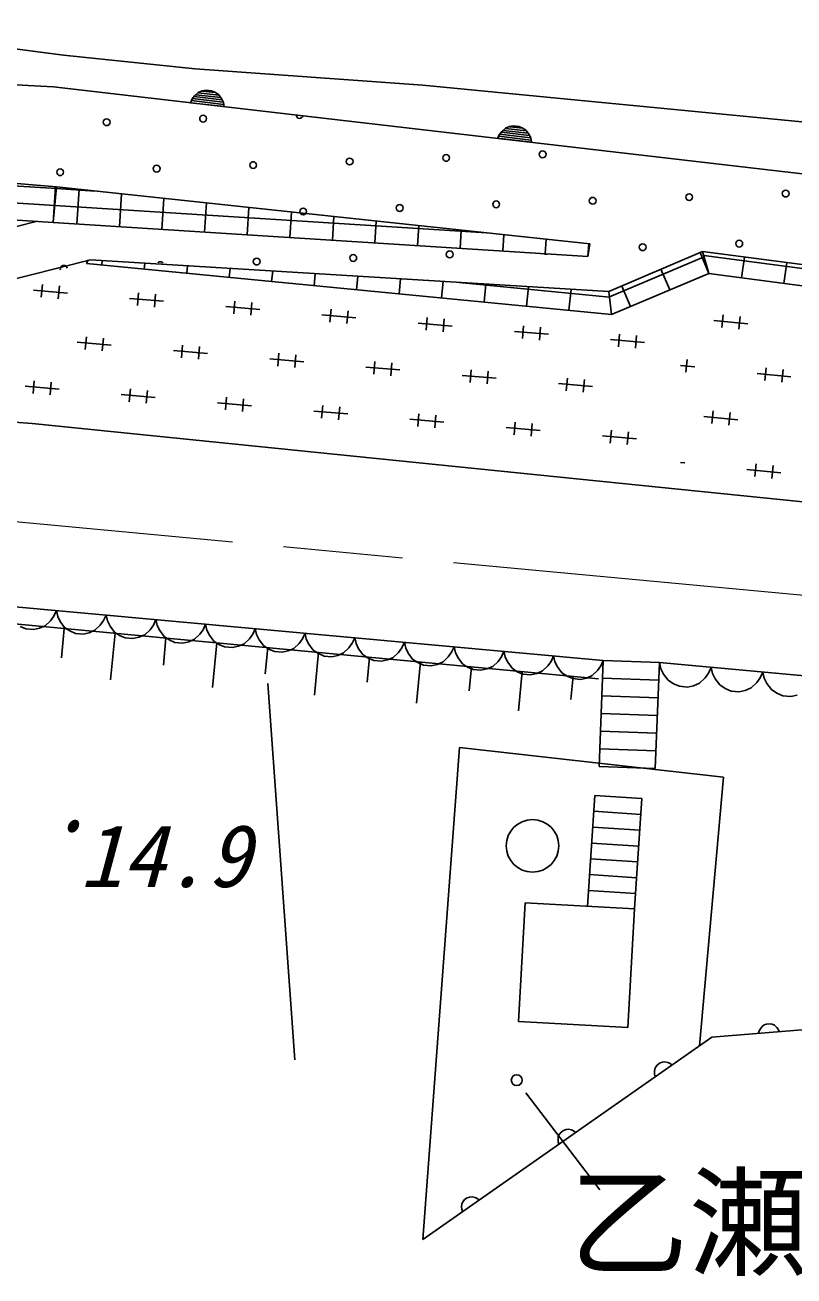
# Model space of a CAD drawing. Units: millimetres, scale not verified. Extents: x 40000 to 680000, y 20000 to 380000.
# Drawn here: x 373868 to 396391, y 276175 to 312822 of the extents above; entities that cross this region are included whole.
import ezdxf
from ezdxf.enums import TextEntityAlignment as Align

# ---------------------------------------------------------------- set-up
doc = ezdxf.new("R2010")
doc.units = ezdxf.units.MM
doc.header["$LTSCALE"] = 1000
doc.linetypes.add('CHAIN', pattern=[18.5, 12, -1.5, 3.5, -1.5])
doc.layers.add('M-BGD', color=7, linetype='Continuous', lineweight=25)
doc.layers.add('M-BMK', color=2, linetype='CHAIN', lineweight=13)
doc.styles.add('ＭＳ ゴシック', font='')
doc.styles.get('ＭＳ ゴシック').set_extended_font_data('MS Gothic')

msp = doc.modelspace()

# ---------------------------------------------------------------- linework, layer by layer
at = {"layer": 'M-BGD'}
for p, q in [((368150, 312822), (374997, 311942)), ((374707, 311012), (355207, 312012)), ((374997, 311942), (378848, 311539)), ((378848, 311539), (385523, 311062)), ((419709, 305789), (374707, 311012)), ((378832, 310747), (378942, 310845)), ((379599, 310696), (378876, 310780)), ((378942, 310845), (379058, 310892)), ((378943, 310835), (379544, 310765)), ((379058, 310892), (379179, 310916)), ((379434, 310841), (379064, 310884)), ((379179, 310916), (379333, 310898)), ((379333, 310898), (379445, 310847)), ((379445, 310847), (379547, 310775)), ((379547, 310775), (379632, 310654)), ((385523, 311062), (398735, 309779)), ((378711, 310547), (378764, 310657)), ((379704, 310432), (378711, 310547)), ((378743, 310607), (379686, 310497)), ((378764, 310657), (378832, 310747)), ((379669, 310562), (378775, 310666)), ((378819, 310724), (379636, 310629)), ((379632, 310654), (379680, 310551)), ((379680, 310551), (379704, 310432)), ((387764, 309612), (387832, 309703)), ((387820, 309679), (388637, 309584)), ((387832, 309703), (387942, 309801)), ((388599, 309651), (387876, 309735)), ((387942, 309801), (388058, 309847)), ((387943, 309790), (388544, 309721)), ((388058, 309847), (388179, 309871)), ((388435, 309796), (388065, 309839)), ((388179, 309871), (388333, 309853)), ((388333, 309853), (388446, 309803)), ((388446, 309803), (388548, 309730)), ((388548, 309730), (388632, 309610)), ((387711, 309503), (387764, 309612)), ((388704, 309387), (387711, 309503)), ((387743, 309562), (388687, 309452)), ((388669, 309517), (387775, 309621)), ((388632, 309610), (388680, 309506)), ((388680, 309506), (388704, 309387)), ((374789, 308030), (360102, 308976)), ((364559, 308966), (374794, 308079)), ((374740, 307532), (360102, 308475)), ((374690, 307034), (360102, 307974)), ((374757, 308082), (374690, 307034)), ((374690, 307034), (374794, 308079)), ((375915, 307959), (374789, 308030)), ((374794, 308079), (390408, 306408)), ((375450, 308009), (375385, 306990)), ((376694, 307875), (376633, 306911)), ((387382, 306732), (374740, 307532)), ((377938, 307742), (377880, 306832)), ((379182, 307609), (379128, 306753)), ((380426, 307476), (380375, 306674)), ((381670, 307343), (381623, 306595)), ((382914, 307210), (382870, 306516)), ((360485, 303593), (374195, 307066)), ((390356, 306042), (374690, 307034)), ((384158, 307077), (384118, 306437)), ((385403, 306944), (385365, 306358)), ((386647, 306810), (386613, 306279)), ((387891, 306677), (387860, 306200)), ((389135, 306544), (389108, 306121)), ((390379, 306411), (390356, 306042)), ((390408, 306408), (390356, 306042)), ((390965, 305011), (393716, 306186)), ((393761, 306028), (390984, 304860)), ((393645, 306156), (393902, 305545)), ((393716, 306186), (393902, 305545)), ((393902, 305545), (393716, 306186)), ((393716, 306186), (420932, 302643)), ((420918, 302465), (393749, 306070)), ((394938, 306026), (394858, 305418)), ((362376, 302545), (375783, 305941)), ((375666, 305838), (375720, 305945)), ((391046, 304343), (375666, 305838)), ((391046, 304343), (375666, 305838)), ((390965, 305011), (375783, 305941)), ((376128, 305920), (376116, 305794)), ((377377, 305843), (377360, 305674)), ((378625, 305767), (378604, 305553)), ((379873, 305690), (379848, 305432)), ((392496, 305665), (392750, 305060)), ((396178, 305865), (396097, 305254)), ((381122, 305614), (381092, 305311)), ((382370, 305537), (382337, 305190)), ((383619, 305461), (383581, 305069)), ((384867, 305384), (384825, 304948)), ((386116, 305308), (386069, 304827)), ((390985, 304852), (386586, 305279)), ((393902, 305545), (391045, 304343)), ((393902, 305545), (391046, 304343)), ((420880, 301965), (393902, 305545)), ((375108, 304971), (374112, 305057)), ((374345, 304846), (374377, 305220)), ((374875, 305177), (374843, 304803)), ((377163, 304604), (377195, 304978)), ((377693, 304935), (377661, 304561)), ((387364, 305231), (387313, 304706)), ((388613, 305155), (388557, 304585)), ((389861, 305078), (389801, 304464)), ((390965, 305011), (391046, 304343)), ((391046, 304343), (390965, 305011)), ((391346, 305174), (391598, 304576)), ((377926, 304729), (376930, 304815)), ((380744, 304488), (379748, 304573)), ((379981, 304362), (380013, 304736)), ((380511, 304693), (380479, 304320)), ((383562, 304246), (382566, 304331)), ((382799, 304121), (382831, 304494)), ((383329, 304451), (383297, 304078)), ((385617, 303879), (385649, 304252)), ((386147, 304210), (386115, 303836)), ((394277, 303960), (394316, 304333)), ((394813, 304281), (394774, 303908)), ((386381, 304004), (385384, 304089)), ((389199, 303762), (388202, 303848)), ((388435, 303637), (388467, 304011)), ((388965, 303968), (388933, 303594)), ((394047, 304169), (395042, 304066)), ((376396, 303441), (375400, 303527)), ((375633, 303316), (375665, 303690)), ((376163, 303647), (376131, 303273)), ((378451, 303074), (378483, 303448)), ((392017, 303520), (391020, 303606)), ((391253, 303395), (391285, 303769)), ((391783, 303726), (391751, 303352)), ((379214, 303199), (378218, 303285)), ((378981, 303405), (378949, 303031)), ((381269, 302832), (381301, 303206)), ((381799, 303163), (381767, 302790)), ((351617, 302807), (374078, 301146)), ((382032, 302958), (381036, 303043)), ((384851, 302716), (383854, 302801)), ((384087, 302591), (384119, 302964)), ((384617, 302921), (384585, 302548)), ((386905, 302349), (386937, 302722)), ((393068, 302850), (393489, 302806)), ((393260, 303021), (393221, 302648)), ((395537, 302407), (395576, 302779)), ((396073, 302728), (396034, 302355)), ((374103, 302028), (374135, 302402)), ((374633, 302359), (374601, 301985)), ((387669, 302474), (386672, 302559)), ((387435, 302680), (387403, 302306)), ((389723, 302107), (389755, 302481)), ((390253, 302438), (390221, 302064)), ((395308, 302616), (396302, 302513)), ((374866, 302153), (373870, 302239)), ((377684, 301911), (376688, 301997)), ((376921, 301786), (376953, 302160)), ((377451, 302117), (377419, 301743)), ((390487, 302232), (389490, 302318)), ((380503, 301669), (379506, 301755)), ((379739, 301544), (379771, 301918)), ((380269, 301875), (380237, 301502)), ((382557, 301302), (382589, 301676)), ((383087, 301633), (383055, 301260)), ((383321, 301428), (382324, 301513)), ((386139, 301186), (385142, 301271)), ((385375, 301061), (385407, 301434)), ((385905, 301392), (385873, 301018)), ((393755, 301356), (394749, 301253)), ((393984, 301146), (394023, 301519)), ((394520, 301468), (394481, 301095)), ((374078, 301146), (410515, 297448)), ((388957, 300944), (387960, 301029)), ((388193, 300819), (388225, 301192)), ((388723, 301150), (388691, 300776)), ((391011, 300577), (391043, 300951)), ((391542, 300908), (391509, 300534)), ((391775, 300702), (390778, 300788)), ((393068, 300006), (393196, 299993)), ((395015, 299803), (396009, 299700)), ((395244, 299593), (395283, 299966)), ((395780, 299915), (395742, 299542)), ((363138, 296730), (390806, 294209)), ((363832, 296198), (390668, 293673)), ((374618, 295372), (374714, 295506)), ((374714, 295506), (374788, 295668)), ((374788, 295668), (374827, 295496)), ((374827, 295496), (374902, 295346)), ((376171, 295374), (376244, 295536)), ((376244, 295536), (376283, 295363)), ((377627, 295241), (377700, 295403)), ((377700, 295403), (377740, 295231)), ((373725, 295204), (373891, 295133)), ((373891, 295133), (374117, 295113)), ((374117, 295113), (374293, 295152)), ((374293, 295152), (374461, 295225)), ((374461, 295225), (374618, 295372)), ((374902, 295346), (375029, 295173)), ((375014, 295146), (374933, 294285)), ((375029, 295173), (375181, 295071)), ((375181, 295071), (375347, 295001)), ((375573, 294980), (375749, 295019)), ((375749, 295019), (375917, 295092)), ((375917, 295092), (376074, 295239)), ((376074, 295239), (376171, 295374)), ((376283, 295363), (376358, 295213)), ((376358, 295213), (376485, 295040)), ((376485, 295040), (376637, 294938)), ((377374, 294959), (377530, 295107)), ((377530, 295107), (377627, 295241)), ((377740, 295231), (377814, 295081)), ((377814, 295081), (377941, 294908)), ((378986, 294974), (379083, 295108)), ((379083, 295108), (379156, 295270)), ((379156, 295270), (379196, 295098)), ((379196, 295098), (379270, 294948)), ((380539, 294975), (380613, 295138)), ((380613, 295138), (380652, 294965)), ((375347, 295001), (375573, 294980)), ((376504, 295006), (376376, 293637)), ((376637, 294938), (376804, 294868)), ((376804, 294868), (377029, 294848)), ((377029, 294848), (377205, 294887)), ((377205, 294887), (377374, 294959)), ((377995, 294865), (377920, 294067)), ((377941, 294908), (378094, 294806)), ((378094, 294806), (378260, 294735)), ((378260, 294735), (378486, 294715)), ((378486, 294715), (378662, 294754)), ((378662, 294754), (378830, 294827)), ((378830, 294827), (378986, 294974)), ((379270, 294948), (379398, 294775)), ((379486, 294725), (379363, 293419)), ((379398, 294775), (379550, 294673)), ((379550, 294673), (379716, 294603)), ((380118, 294621), (380286, 294694)), ((380286, 294694), (380442, 294841)), ((380442, 294841), (380539, 294975)), ((380652, 294965), (380726, 294815)), ((380726, 294815), (380854, 294642)), ((381742, 294561), (381899, 294708)), ((381899, 294708), (381995, 294843)), ((381995, 294843), (382069, 295005)), ((382069, 295005), (382108, 294832)), ((382108, 294832), (382183, 294683)), ((382183, 294683), (382310, 294509)), ((383355, 294576), (383452, 294710)), ((383452, 294710), (383525, 294872)), ((383525, 294872), (383564, 294700)), ((383564, 294700), (383639, 294550)), ((384908, 294577), (384981, 294740)), ((384981, 294740), (385021, 294567)), ((379716, 294603), (379942, 294582)), ((379942, 294582), (380118, 294621)), ((380854, 294642), (381006, 294540)), ((380977, 294585), (380905, 293817)), ((381006, 294540), (381172, 294470)), ((381172, 294470), (381398, 294449)), ((381398, 294449), (381574, 294488)), ((381574, 294488), (381742, 294561)), ((382310, 294509), (382462, 294407)), ((382468, 294445), (382350, 293189)), ((382462, 294407), (382628, 294337)), ((382628, 294337), (382854, 294317)), ((382854, 294317), (383030, 294356)), ((383030, 294356), (383198, 294428)), ((383198, 294428), (383355, 294576)), ((383639, 294550), (383766, 294377)), ((383766, 294377), (383918, 294275)), ((383959, 294304), (383890, 293566)), ((384486, 294223), (384654, 294296)), ((384654, 294296), (384811, 294443)), ((384811, 294443), (384908, 294577)), ((385021, 294567), (385095, 294417)), ((385095, 294417), (385222, 294244)), ((386111, 294163), (386267, 294310)), ((386267, 294310), (386364, 294445)), ((386364, 294445), (386437, 294607)), ((386437, 294607), (386477, 294434)), ((386477, 294434), (386551, 294284)), ((386551, 294284), (386679, 294111)), ((387723, 294178), (387820, 294312)), ((387820, 294312), (387894, 294474)), ((387894, 294474), (387933, 294302)), ((387933, 294302), (388007, 294152)), ((389276, 294179), (389350, 294341)), ((389350, 294341), (389389, 294169)), ((383918, 294275), (384085, 294205)), ((384085, 294205), (384310, 294184)), ((384310, 294184), (384486, 294223)), ((385222, 294244), (385375, 294142)), ((385450, 294164), (385337, 292959)), ((385375, 294142), (385541, 294072)), ((385541, 294072), (385766, 294051)), ((385766, 294051), (385943, 294090)), ((385943, 294090), (386111, 294163)), ((386679, 294111), (386831, 294009)), ((386831, 294009), (386997, 293939)), ((386941, 294024), (386874, 293316)), ((386997, 293939), (387223, 293919)), ((387223, 293919), (387399, 293958)), ((387399, 293958), (387567, 294030)), ((387567, 294030), (387723, 294178)), ((388007, 294152), (388135, 293979)), ((388135, 293979), (388287, 293877)), ((389023, 293898), (389180, 294045)), ((389180, 294045), (389276, 294179)), ((389389, 294169), (389464, 294019)), ((389464, 294019), (389591, 293846)), ((390479, 293765), (390636, 293912)), ((390636, 293912), (390732, 294047)), ((390682, 291104), (390806, 294209)), ((390732, 294047), (390806, 294209)), ((390806, 294209), (392452, 294143)), ((392452, 294143), (392328, 291038)), ((392452, 294143), (392493, 293964)), ((392452, 294143), (413652, 292217)), ((392493, 293964), (392570, 293808)), ((393890, 293837), (393966, 294005)), ((393966, 294005), (394007, 293826)), ((388287, 293877), (388453, 293806)), ((388432, 293884), (388323, 292729)), ((388453, 293806), (388679, 293786)), ((388679, 293786), (388855, 293825)), ((388855, 293825), (389023, 293898)), ((389591, 293846), (389743, 293744)), ((389743, 293744), (389909, 293674)), ((389923, 293743), (389859, 293066)), ((389909, 293674), (390135, 293653)), ((390135, 293653), (390311, 293692)), ((390311, 293692), (390479, 293765)), ((392431, 293625), (390785, 293691)), ((392570, 293808), (392703, 293628)), ((392703, 293628), (392861, 293522)), ((393627, 293544), (393789, 293697)), ((393789, 293697), (393890, 293837)), ((394007, 293826), (394085, 293670)), ((394085, 293670), (394217, 293490)), ((395141, 293406), (395304, 293559)), ((395304, 293559), (395404, 293699)), ((395404, 293699), (395481, 293868)), ((395481, 293868), (395521, 293689)), ((395521, 293689), (395599, 293533)), ((380980, 293527), (381772, 282511)), ((392861, 293522), (393034, 293449)), ((393034, 293449), (393269, 293428)), ((393269, 293428), (393452, 293468)), ((393452, 293468), (393627, 293544)), ((394217, 293490), (394375, 293384)), ((394375, 293384), (394548, 293311)), ((394548, 293311), (394783, 293290)), ((394783, 293290), (394966, 293331)), ((394966, 293331), (395141, 293406)), ((395599, 293533), (395731, 293353)), ((395731, 293353), (395890, 293247)), ((395890, 293247), (396062, 293174)), ((396297, 293152), (396480, 293193)), ((392411, 293108), (390765, 293174)), ((396062, 293174), (396297, 293152)), ((392390, 292590), (390744, 292656)), ((392369, 292073), (390723, 292139)), ((385516, 277245), (386597, 291652)), ((386597, 291652), (394330, 290783)), ((392349, 291555), (390703, 291621)), ((392328, 291038), (390682, 291104)), ((394330, 290783), (393624, 282921)), ((390342, 287004), (390557, 290251)), ((390557, 290251), (391935, 290159)), ((391935, 290159), (391721, 286937)), ((391902, 289696), (390527, 289787)), ((391872, 289232), (390496, 289323)), ((391841, 288768), (390465, 288859)), ((391810, 288304), (390435, 288395)), ((391779, 287841), (390404, 287932)), ((391749, 287377), (390373, 287468)), ((388325, 283631), (388519, 287106)), ((388519, 287106), (391719, 286927)), ((391719, 286927), (391525, 283453)), ((400670, 283722), (393984, 283173)), ((391525, 283453), (388325, 283631)), ((395356, 283286), (395375, 283356)), ((395375, 283356), (395406, 283418)), ((395406, 283418), (395457, 283488)), ((395457, 283488), (395520, 283529)), ((395520, 283529), (395589, 283556)), ((395589, 283556), (395681, 283564)), ((395681, 283564), (395753, 283549)), ((395753, 283549), (395822, 283518)), ((395822, 283518), (395886, 283457)), ((395886, 283457), (395926, 283402)), ((395926, 283402), (395954, 283335)), ((393984, 283173), (385516, 277245)), ((392303, 282152), (392311, 282239)), ((392311, 282239), (392345, 282306)), ((392345, 282306), (392391, 282364)), ((392391, 282364), (392467, 282417)), ((392467, 282417), (392537, 282440)), ((392537, 282440), (392611, 282449)), ((392611, 282449), (392697, 282428)), ((392697, 282428), (392760, 282401)), ((392760, 282401), (392818, 282357)), ((392307, 282083), (392303, 282152)), ((392327, 282013), (392307, 282083)), ((388539, 281543), (390701, 278696)), ((389522, 280330), (389568, 280388)), ((389568, 280388), (389644, 280441)), ((389644, 280441), (389714, 280464)), ((389714, 280464), (389789, 280473)), ((389789, 280473), (389874, 280452)), ((389874, 280452), (389937, 280425)), ((389937, 280425), (389995, 280381)), ((389480, 280176), (389489, 280263)), ((389484, 280107), (389480, 280176)), ((389504, 280037), (389484, 280107)), ((389489, 280263), (389522, 280330)), ((386657, 278200), (386666, 278287)), ((386661, 278131), (386657, 278200)), ((386666, 278287), (386699, 278354)), ((386699, 278354), (386745, 278412)), ((386745, 278412), (386821, 278465)), ((386821, 278465), (386891, 278488)), ((386891, 278488), (386966, 278496)), ((386966, 278496), (387052, 278476)), ((387052, 278476), (387115, 278449)), ((387115, 278449), (387173, 278405)), ((386681, 278061), (386661, 278131))]:
    msp.add_line(p, q, dxfattribs=at)
for centre, radius in [((376258, 309974), 99.5), ((379084, 310080), 99.5), ((386203, 308929), 99.5), ((389029, 309034), 99.5), ((374897, 308509), 99.5), ((377723, 308614), 99.5), ((380550, 308719), 99.5), ((383376, 308824), 99.5), ((393322, 307779), 99.5), ((396148, 307884), 99.5), ((384842, 307463), 99.5), ((387669, 307569), 99.5), ((390495, 307674), 99.5), ((382016, 307358), 99.5), ((391961, 306313), 99.5), ((394787, 306418), 99.5), ((383481, 305998), 99.5), ((386308, 306103), 99.5), ((380655, 305892), 99.5), ((388733, 288775), 769), ((388270, 281912), 160)]:
    msp.add_circle(centre, radius, dxfattribs=at)
for centre, start, end in [((381910, 310185), 178.3974, 348.3609), ((389134, 306208), 238.602, 294.152), ((375002, 305682), 9.8361, 197.6723), ((377829, 305787), 37.8967, 134.6749)]:
    msp.add_arc(centre, 99.5, start, end, dxfattribs=at)
at = {"layer": 'M-BMK'}
msp.add_line((367998, 298802), (466164, 289613), dxfattribs=at)

# ---------------------------------------------------------------- texts
at = {"layer": 'M-BGD', "style": 'ＭＳ ゴシック', "oblique": 15, "width": 0.85}
msp.add_text('・', height=1320, dxfattribs=at).set_placement((374338, 288272), align=Align.BOTTOM_LEFT)
at = {"layer": 'M-BGD', "style": 'ＭＳ ゴシック', "oblique": 15}
msp.add_text('14.9', height=1833, dxfattribs=at).set_placement((375467, 287019), align=Align.BOTTOM_LEFT)
at = {"layer": 'M-BGD', "style": 'ＭＳ ゴシック'}
msp.add_text('乙瀬警報所', height=2566, dxfattribs=at).set_placement((389805, 275692), align=Align.BOTTOM_LEFT)

doc.saveas('drawing.dxf')
